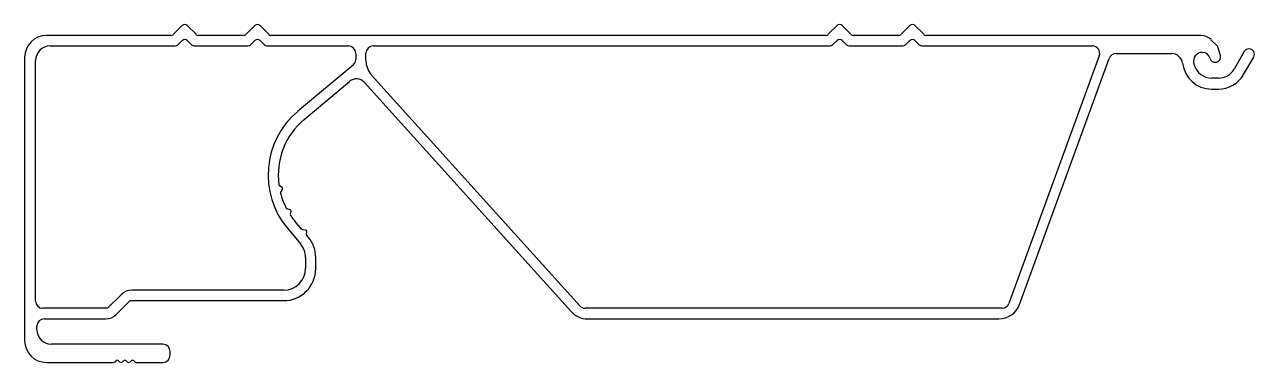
# Model space of a CAD drawing. Extents: x 1066 to 1235, y 2246 to 2292.
import ezdxf

# ---------------------------------------------------------------- set-up
doc = ezdxf.new("R2010")
doc.units = 0
doc.layers.get('0').update_dxf_attribs({"linetype": 'CONTINUOUS'})

msp = doc.modelspace()

# ---------------------------------------------------------------- linework, layer by layer
for p, q in [((1087.46, 2291.95), (1086.26, 2290.75)), ((1089.37, 2290.75), (1088.17, 2291.95)), ((1097.46, 2291.95), (1096.26, 2290.75)), ((1099.37, 2290.75), (1098.17, 2291.95)), ((1177.46, 2291.95), (1176.26, 2290.75)), ((1179.37, 2290.75), (1178.17, 2291.95)), ((1187.46, 2291.95), (1186.26, 2290.75)), ((1189.37, 2290.75), (1188.17, 2291.95)), ((1085.91, 2290.6), (1068.82, 2290.6)), ((1095.91, 2290.6), (1089.72, 2290.6)), ((1175.91, 2290.6), (1099.72, 2290.6)), ((1185.91, 2290.6), (1179.72, 2290.6)), ((1227.44, 2290.6), (1189.72, 2290.6)), ((1229.64, 2289.23), (1228.85, 2290.01)), ((1069.32, 2289.15), (1086.51, 2289.15)), ((1086.86, 2289.3), (1087.46, 2289.89)), ((1088.17, 2289.89), (1088.77, 2289.3)), ((1089.12, 2289.15), (1096.51, 2289.15)), ((1096.86, 2289.3), (1097.46, 2289.89)), ((1098.17, 2289.89), (1098.77, 2289.3)), ((1099.12, 2289.15), (1110.32, 2289.15)), ((1113.72, 2289.15), (1176.51, 2289.15)), ((1176.86, 2289.3), (1177.46, 2289.89)), ((1178.17, 2289.89), (1178.77, 2289.3)), ((1179.12, 2289.15), (1186.51, 2289.15)), ((1186.86, 2289.3), (1187.46, 2289.89)), ((1188.17, 2289.89), (1188.77, 2289.3)), ((1189.12, 2289.15), (1212.56, 2289.15)), ((1227.65, 2288.26), (1227.7, 2288.26)), ((1230.14, 2287.83), (1229.9, 2288.77)), ((1233.42, 2288.37), (1232.03, 2285.97)), ((1065.82, 2287.6), (1065.82, 2248.6)), ((1067.32, 2254.05), (1067.32, 2287.15)), ((1111.32, 2288.15), (1111.32, 2287.29)), ((1112.72, 2287.16), (1112.72, 2288.15)), ((1213.5, 2287.81), (1201.09, 2253.71)), ((1202.53, 2253.57), (1214.86, 2287.44)), ((1215.8, 2288.1), (1223.45, 2288.1)), ((1226.54, 2286.57), (1226.49, 2286.75)), ((1228.67, 2287.51), (1228.68, 2287.46)), ((1233.33, 2285.22), (1234.72, 2287.62)), ((1110.96, 2286.52), (1103.34, 2280.13)), ((1142.1, 2253.38), (1113.49, 2285.15)), ((1104.24, 2279.05), (1110.45, 2284.27)), ((1112.53, 2284.12), (1140.92, 2252.59)), ((1228.92, 2283.22), (1229.86, 2283.22)), ((1229.86, 2284.72), (1228.96, 2284.72)), ((1101.19, 2269.68), (1100.84, 2269.91)), ((1101.01, 2269.05), (1101.24, 2269.4)), ((1102.3, 2266.62), (1101.9, 2266.73)), ((1102.34, 2265.98), (1102.44, 2266.38)), ((1103.87, 2263.93), (1103.01, 2264.97)), ((1101.93, 2264.07), (1103.71, 2261.94)), ((1104.43, 2263.82), (1104, 2263.86)), ((1104.57, 2263.2), (1104.61, 2263.6)), ((1104.8, 2262.83), (1104.61, 2263.05)), ((1104.42, 2260.02), (1104.42, 2258.55)), ((1105.82, 2258.5), (1105.83, 2260)), ((1079.13, 2254.96), (1077.21, 2253.05)), ((1101.42, 2255.55), (1080.54, 2255.55)), ((1077.21, 2253.05), (1068.32, 2253.05)), ((1078.4, 2252.18), (1080.32, 2254.1)), ((1080.32, 2254.1), (1101.42, 2254.1)), ((1200.15, 2253.05), (1142.84, 2253.05)), ((1068.52, 2251.6), (1076.99, 2251.6)), ((1143.15, 2251.6), (1199.71, 2251.6)), ((1067.52, 2250.1), (1067.52, 2250.6)), ((1084.82, 2248.1), (1069.52, 2248.1)), ((1085.82, 2246.6), (1085.82, 2247.1)), ((1068.82, 2245.6), (1078.05, 2245.6)), ((1078.23, 2245.67), (1078.38, 2245.82)), ((1078.73, 2245.82), (1078.86, 2245.69)), ((1079.28, 2245.69), (1079.42, 2245.82)), ((1079.77, 2245.82), (1079.9, 2245.69)), ((1080.32, 2245.69), (1080.46, 2245.82)), ((1080.81, 2245.82), (1080.96, 2245.67)), ((1081.14, 2245.6), (1084.82, 2245.6))]:
    msp.add_line(p, q)
for centre, radius, start, end in [((1087.82, 2291.59), 0.5, 45, 135), ((1097.82, 2291.59), 0.5, 44.9999, 135.0001), ((1177.82, 2291.59), 0.5, 44.9999, 135.0001), ((1187.82, 2291.59), 0.5, 44.9999, 134.9999), ((1068.82, 2287.6), 3, 90, 180), ((1085.91, 2291.1), 0.5, 270, 315), ((1087.82, 2289.54), 0.5, 45.0001, 134.9998), ((1089.72, 2291.1), 0.5, 225, 270), ((1095.91, 2291.1), 0.5, 270, 315.0001), ((1097.82, 2289.54), 0.5, 45, 134.9999), ((1099.72, 2291.1), 0.5, 224.9999, 270), ((1175.91, 2291.1), 0.5, 270, 315.0001), ((1177.82, 2289.54), 0.5, 44.9998, 135.0002), ((1179.72, 2291.1), 0.5, 224.9999, 270), ((1185.91, 2291.1), 0.5, 270, 314.9999), ((1187.82, 2289.54), 0.5, 45.0002, 134.9998), ((1189.72, 2291.1), 0.5, 224.9999, 270), ((1227.44, 2288.6), 2, 44.9999, 90), ((1069.32, 2287.15), 2, 90, 180), ((1086.51, 2289.65), 0.5, 270, 314.9998), ((1089.12, 2289.65), 0.5, 225.0001, 270), ((1096.51, 2289.65), 0.5, 270, 314.9999), ((1099.12, 2289.65), 0.5, 225, 270), ((1110.32, 2288.15), 1, 0, 90), ((1113.72, 2288.15), 1, 90, 180), ((1176.51, 2289.65), 0.5, 270, 315.0002), ((1179.12, 2289.65), 0.5, 224.9998, 270), ((1186.51, 2289.65), 0.5, 270, 314.9998), ((1189.12, 2289.65), 0.5, 225.0002, 270), ((1212.56, 2288.15), 1, 340, 90), ((1227.65, 2287.06), 1.2, 90, 195.1175), ((1227.7, 2287.26), 1, 14.2632, 90), ((1228.93, 2288.52), 1, 14.2569, 44.9999), ((1234.07, 2288), 0.75, 330, 150), ((1110.32, 2287.29), 1, 310, 0), ((1115.72, 2287.16), 3, 180, 222), ((1215.8, 2287.1), 1, 90, 160), ((1223.45, 2286.6), 1.5, 6.4683, 90), ((1228.92, 2287.22), 4, 186.4683, 270), ((1229.41, 2287.64), 0.751, 194.2632, 14.2569), ((1228.96, 2287.22), 2.5, 195.1175, 270), ((1229.86, 2287.22), 2.5, 270, 330), ((1229.86, 2287.22), 4, 270, 330), ((1111.42, 2283.12), 1.5, 42, 130), ((1110.67, 2271.39), 11.4, 130, 220), ((1110.67, 2271.39), 10, 130, 187.7373), ((1100.95, 2270.07), 0.2, 187.7371, 236.1202), ((1101.08, 2269.51), 0.2, 326.1202, 56.1204), ((1101.18, 2268.94), 0.2, 146.1202, 194.503), ((1110.67, 2271.39), 10, 194.503, 207.1552), ((1101.95, 2266.92), 0.2, 207.1552, 255.5381), ((1102.25, 2266.43), 0.2, 345.538, 75.5381), ((1102.53, 2265.93), 0.2, 165.538, 213.9208), ((1110.67, 2271.39), 10, 213.9208, 219.9999), ((1104.03, 2264.06), 0.2, 219.9999, 264.1313), ((1104.41, 2263.62), 0.2, 354.1315, 84.1313), ((1104.76, 2263.18), 0.2, 174.1315, 220.0001), ((1101.42, 2260.02), 3, 0, 40), ((1101.43, 2260), 4.4, 0, 40.0001), ((1101.42, 2258.55), 3, 270, 0), ((1101.42, 2258.5), 4.4, 270, 0), ((1080.54, 2253.55), 2, 90, 135), ((1068.32, 2254.05), 1, 180, 270), ((1142.84, 2254.05), 1, 222, 270), ((1199.71, 2254.6), 3, 270, 340), ((1200.15, 2254.05), 1, 270, 340), ((1068.52, 2250.6), 1, 90, 180), ((1076.99, 2253.6), 2, 270, 315), ((1143.15, 2254.6), 3, 222, 270), ((1069.52, 2250.1), 2, 180, 270), ((1068.82, 2248.6), 3, 180, 270), ((1084.82, 2247.1), 1, 0, 90), ((1084.82, 2246.6), 1, 270, 360), ((1078.05, 2245.85), 0.25, 270, 315), ((1078.55, 2245.65), 0.25, 45, 135), ((1079.07, 2245.9), 0.3, 225, 315), ((1079.59, 2245.65), 0.25, 45, 135), ((1080.11, 2245.9), 0.3, 225, 315), ((1080.63, 2245.65), 0.25, 45, 135), ((1081.14, 2245.85), 0.25, 225, 270)]:
    msp.add_arc(centre, radius, start, end)

doc.saveas('drawing.dxf')
